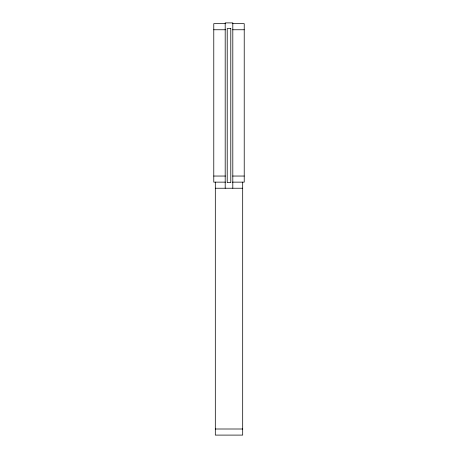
<?xml version="1.0" encoding="UTF-8"?>
<svg xmlns="http://www.w3.org/2000/svg" width="458" height="458" viewBox="0 0 458 458"><rect width="100%" height="100%" fill="white"/><g stroke="black" fill="none" stroke-linecap="round" stroke-linejoin="round"><path stroke-width="0.69" d="M225.479 23.661L213.777 23.661L213.777 182.141L225.479 182.141M232.521 23.661L244.223 23.661L244.223 182.141L232.424 182.141M213.777 29.759L225.479 29.759M232.687 29.759L244.223 29.759M213.777 176.044L225.479 176.044M232.687 176.044L244.223 176.044M215.312 188.238L242.688 188.238M215.312 429.003L242.688 429.003M242.688 182.141L242.688 435.1L215.312 435.1L215.312 182.141M232.807 188.238L232.807 22.9L225.193 22.9L225.193 188.238M230.786 28.493L227.214 28.493L227.214 182.645L230.786 182.645L230.786 28.493"/></g></svg>
